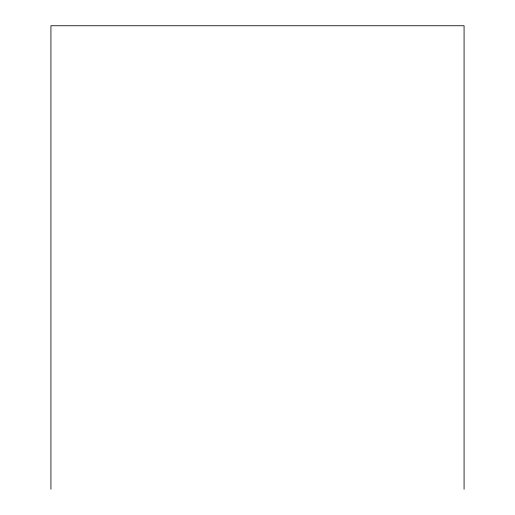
<?xml version="1.0" encoding="UTF-8"?>
<svg xmlns="http://www.w3.org/2000/svg" width="515" height="515" viewBox="0 0 515 515"><rect width="100%" height="100%" fill="white"/><g stroke="black" fill="none" stroke-linecap="round" stroke-linejoin="round"><path stroke-width="0.77" d="M464.073 489.25L464.073 25.75L50.927 25.75L50.927 489.25"/></g></svg>
